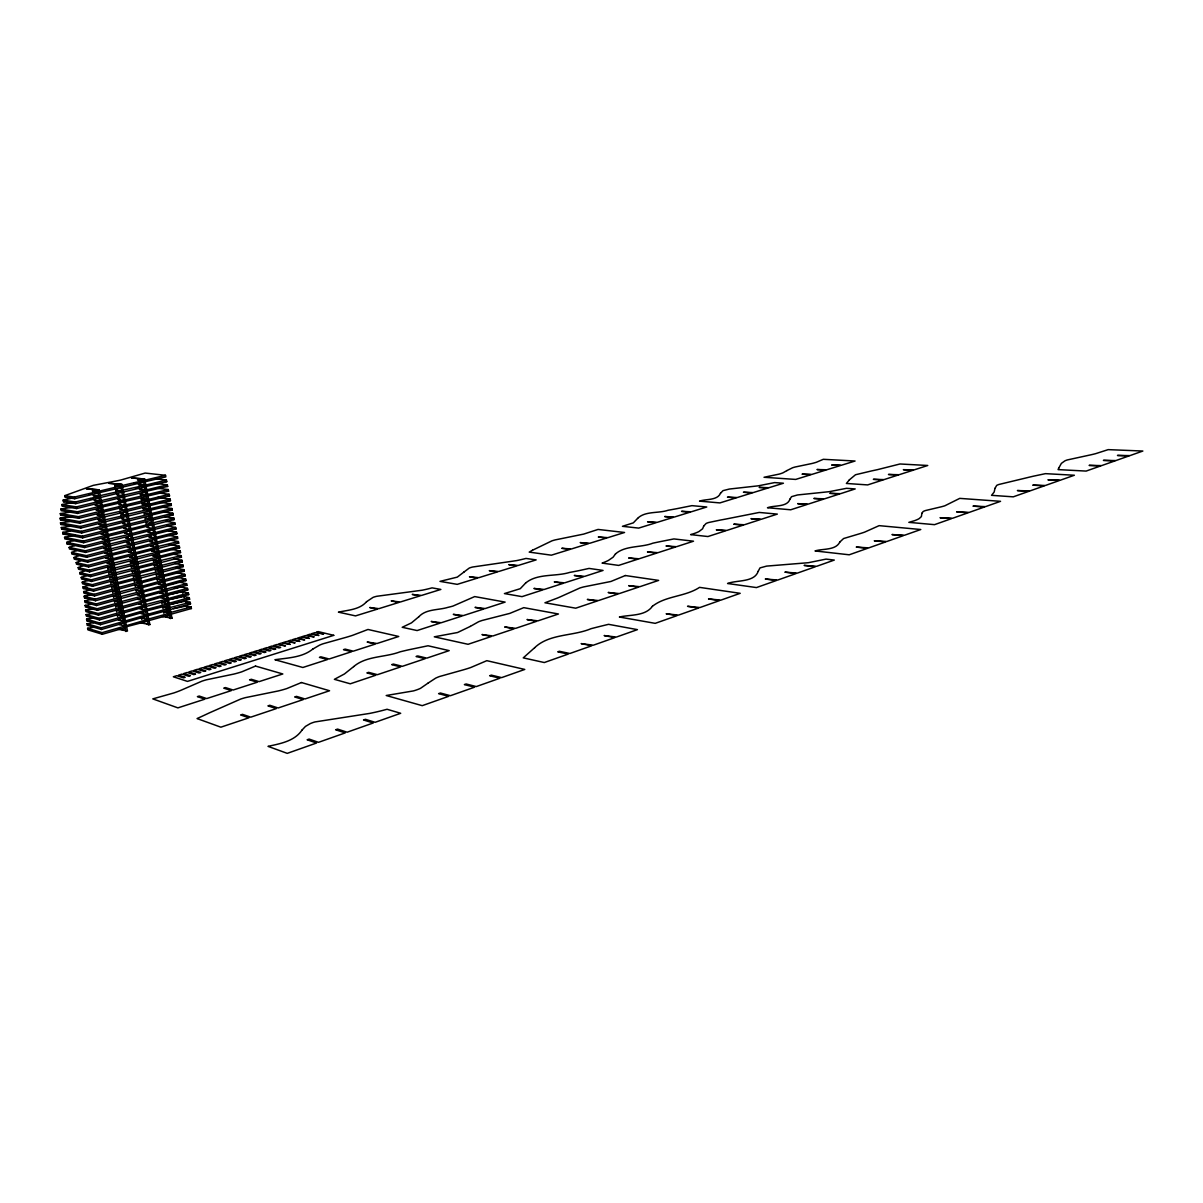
<?xml version="1.0" encoding="UTF-8"?>
<svg xmlns="http://www.w3.org/2000/svg" width="1203" height="1203" viewBox="0 0 1203 1203"><rect width="100%" height="100%" fill="white"/><g stroke="black" fill="none" stroke-linecap="round" stroke-linejoin="round"><path stroke-width="1.5" d="M85.233 564.583L78.21 567.605L78.541 569.199L89.608 571.801L112.646 565.666L111.247 565.35M80.977 560.523L76.21 562.598L76.526 564.192L88.616 566.959L111.684 560.869L109.924 560.478M78.827 555.515L73.969 557.545L74.285 559.139L87.639 562.117L110.721 556.057L108.962 555.681M85.022 570.523L79.894 572.553L80.225 574.147L90.601 576.628L113.623 570.463L111.157 569.906M80.225 574.147L82.902 573.094M107.638 550.809L109.744 551.245L86.646 557.275L71.909 554.057L71.579 552.463L76.721 550.523M86.736 575.455L81.233 577.41L81.563 579.004L91.578 581.455L114.586 575.26L112.48 574.763M117.834 629.169L127.488 631.109L99.052 489.862L86.315 488.704L99.052 489.862M140.089 622.733L149.879 624.598L121.969 484.388L109.052 483.32L121.969 484.388M162.119 616.402L172.014 618.192L144.646 478.989L131.548 477.997L144.646 478.989M94.21 627.154L87.608 628.312L87.924 629.876L102.36 634.267L125.157 627.68L124.089 627.364M148.736 620.658L169.668 614.808L167.849 614.327M170.796 614.282L191.412 608.523L191.112 606.974L186.781 605.906L173.352 608.703M93.759 622.613L87.082 623.74L87.398 625.319L101.383 629.485L124.195 622.928L122.781 622.537M147.443 615.846L168.751 610.132L166.555 609.56M169.879 609.605L190.51 603.876L190.209 602.327L185.412 601.169L172.134 603.981M141.849 619.62L141.533 618.056L142.661 617.725M163.834 613.289L163.819 611.65M87.608 628.312L102.029 632.673L124.826 626.101L119.187 624.477L121.067 624.131M148.42 619.079L169.367 613.244L163.533 611.741M170.119 612.628L191.112 606.974M94.541 617.816L86.571 619.169L86.887 620.748L100.405 624.703L123.232 618.192L121.473 617.695M146.149 611.049L167.834 605.455L166.736 605.169M168.961 604.929L189.608 599.229L189.307 597.68L183.969 596.417L170.796 599.259M119.668 619.35L118.24 619.771L123.879 621.349L101.052 627.891L87.082 623.74M162.916 608.643L163.262 606.898M147.488 614.372L168.45 608.568L162.616 607.094M168.841 607.861L190.209 602.327M94.029 613.229L86.075 614.598L86.405 616.162L99.428 619.921L122.285 613.44L120.511 612.959M145.924 606.523L166.916 600.763L165.443 600.402M167.668 600.162L188.706 594.583L188.405 593.034L182.465 591.65L169.337 594.493M86.571 619.169L100.075 623.109L122.917 616.598L117.292 615.049L117.608 616.613M146.195 609.575L167.533 603.891L161.698 602.432L161.999 603.981M168.646 603.365L189.307 597.68M93.473 608.628L85.593 610.011L85.924 611.59L98.451 615.124L121.323 608.673L119.202 608.116M144.992 601.816L165.623 595.996M166.751 595.485L187.803 589.921L187.503 588.372L180.901 586.869L174.224 588.432M86.075 614.598L99.097 618.327L121.954 611.846L116.33 610.327L116.646 611.891M144.901 604.763L166.6 599.199L160.781 597.786M167.728 598.688L188.405 593.034M117.894 603.274L120.36 603.921L97.473 610.327L85.458 607.004L85.127 605.425L97.142 608.733L120.044 602.327L114.42 600.853L114.736 602.432M143.728 595.515L164.751 589.816L158.946 588.447L161.879 588.372M165.518 589.229L186.6 583.711L186.901 585.26L166.194 590.884M143.683 597.004L164.706 591.305M115.699 607.169L116.044 605.41M85.593 610.011L98.12 613.53L121.007 607.094L115.383 605.59M142.525 599.696L145.037 600.327L165.683 594.508L159.864 593.124L163.157 593.139M166.45 593.921L187.503 588.372M117.292 598.613L119.398 599.154L96.496 605.53L84.992 602.402L84.661 600.823L96.165 603.936L119.082 597.56L113.458 596.117L113.789 597.711M139.924 590.087L143.157 590.868L163.834 585.124L158.014 583.786L159.413 583.395M162.405 584.041L165.337 584.703L185.683 579.049L185.984 580.598L165.277 586.192M142.39 592.192L164.149 586.688L163.052 586.432M75.849 539.891L66.782 542.342L67.112 543.936L84.661 547.56L107.804 541.606L105.353 541.124M115.969 593.756L118.435 594.387L95.518 600.733L84.496 597.786L84.18 596.207L95.187 599.124L118.12 592.793L112.511 591.38L112.826 592.959M138.631 585.29L142.21 586.132L162.901 580.417L157.097 579.109L157.398 580.673M164.044 579.921L184.781 574.372L185.082 575.936L164.345 581.485M142.165 587.635L163.217 581.981L161.758 581.65M136.225 591.47L136.586 589.726M94.556 492.644L98.029 493.14L74.706 498.719L65.082 497.275L64.751 495.666L93.293 485.35L115.819 481.08A23.504 2.872 -10.5 0 0 120.766 480.042L145.172 473.065L165.518 475.305L165.819 476.884L144.751 481.817M115.007 589.004L117.473 589.605L94.526 595.921L83.969 593.154L83.639 591.575L94.21 594.312L117.157 588.011L111.548 586.643L111.864 588.222M137.337 580.478L141.262 581.395L161.984 575.711L156.179 574.433L156.48 575.996M163.112 575.214L183.879 569.711L184.179 571.26L163.052 576.703M141.217 582.899L162.285 577.275L160.465 576.884M135.292 586.763L135.353 585.094M157.097 579.109L158.21 578.808M114.751 584.402L116.511 584.823L93.548 591.109L83.353 588.493L83.022 586.899L93.217 589.5L116.195 583.229L110.586 581.891L110.902 583.47M138.886 576.327L161.052 571.004L155.247 569.756L155.563 571.32M161.819 570.433L182.961 565.034L183.262 566.583L162.495 572.087M140.285 578.147L161.367 572.568L158.811 572.011M134.345 582.057L134.225 580.432M156.179 574.433L157.007 574.207M113.789 579.62L115.548 580.041L92.571 586.282L82.571 583.786L82.24 582.192L92.24 584.673L115.232 578.448L109.623 577.124L109.939 578.718M139.022 571.831L160.134 566.282L154.33 565.064L154.631 566.628M160.54 565.651L182.059 560.342L182.36 561.906L161.578 567.365M138.977 573.335L160.435 567.861L158.255 567.395M110.586 581.891L111.458 581.65M133.413 577.35L133.563 575.635M81.233 577.41L91.248 579.846L114.27 573.651L108.661 572.372L108.977 573.951M137.713 567.004L159.202 561.56L153.398 560.372L153.713 561.936M159.247 560.854L181.142 555.666L181.442 557.215L160.646 562.658M137.668 568.508L159.503 563.139L156.961 562.613M109.623 577.124L110.691 576.838M132.465 572.628L132.15 571.049L133.007 570.823M154.33 565.064L155.262 564.808M79.894 572.553L90.27 575.019L113.293 568.869L107.699 567.605L108.014 569.199M136.42 562.162L158.27 556.839L152.48 555.681L156.856 555.861M159.413 556.357L180.224 550.974L180.525 552.538L159.352 557.861M137.443 563.906L158.585 558.418L157.127 558.117M108.661 572.372L109.924 572.026M131.518 567.906L131.202 566.327L132.345 566.027M153.398 560.372L158.149 560.643M67.112 543.936L70.36 543.064M78.21 567.605L89.278 570.192L112.33 564.057L106.736 562.839L111.428 563.109M135.473 557.41L157.337 552.102L151.548 550.974L155.939 551.139M158.48 551.636L179.322 546.267L179.623 547.831L158.059 553.064M136.495 559.139L157.653 553.681L155.834 553.335M107.699 567.605L109.142 567.214M130.571 563.169L130.255 561.59L134.27 561.711M76.21 562.598L88.3 565.35L111.368 559.26L105.774 558.057L110.105 558.252M135.232 552.794L156.405 547.38L150.616 546.267L153.563 546.147M156.826 546.764L178.405 541.576L178.706 543.139L157.864 548.493M135.187 554.312L156.36 548.884M73.969 557.545L87.308 560.508L110.39 554.448L104.811 553.29L108.796 553.395M134.285 548.027L155.473 542.643L149.683 541.561L152.27 541.365M156.616 542.177L177.488 536.869L177.788 538.433L156.931 543.756M134.24 549.545L155.788 544.222L154.691 544.012M83.353 588.493L86.736 587.605M71.579 552.463L86.315 555.651L109.428 549.636L103.834 548.508L107.819 548.598M132.977 543.185L154.54 537.891L148.751 536.854L150.976 536.583M155.683 537.44L176.57 532.162L176.871 533.726L155.638 538.944M133.653 544.839L154.856 539.47L153.398 539.215M83.022 586.899L86.421 586.011A28.842 4.917 -11.6 0 0 89.443 585.154M106.33 545.936L108.781 546.433L85.654 552.418L69.488 548.989L69.157 547.395L85.323 550.794L108.45 544.824L102.872 543.711L106.511 543.726M131.668 538.342L153.608 533.14L147.834 532.132L149.683 531.801M154.751 532.688L175.653 527.44L175.954 529.019L154.706 534.207M132.706 540.072L153.548 534.658M66.782 542.342L84.33 545.936L107.473 539.997L101.909 538.929L105.187 538.854M131.428 533.696L152.676 528.388L146.901 527.41L148.405 527.019M153.458 527.876L174.736 522.734L175.036 524.297L154.134 529.531M131.744 535.29L152.616 529.921M105.428 536.508L106.826 536.779L83.669 542.703L64.887 538.914L64.571 537.335L83.338 541.079L106.511 535.17L100.932 534.132L105.262 534.252M130.48 528.899L151.728 523.636L145.969 522.688L146.27 524.267M152.164 523.064L173.818 518.012L174.119 519.576L153.202 524.779M130.435 530.433L151.322 525.094M104.105 531.621L105.849 531.952L82.676 537.831L63.022 533.982L62.691 532.403L82.345 536.207L105.533 530.343L99.969 529.32L103.954 529.38M129.172 524.057L150.796 518.869L145.022 517.952L145.337 519.531M151.954 518.433L172.901 513.275L173.202 514.854L152.255 520.027M129.488 525.651L151.112 520.463L150.029 520.282M90.496 589.921L83.639 591.575M102.781 526.734L104.887 527.109L81.684 532.959L61.654 529.155L61.323 527.561L81.353 531.335L104.556 525.5L98.992 524.523L102.977 524.553M128.21 519.26L149.864 514.102L144.089 513.215L144.405 514.794M151.007 513.666L171.984 508.553L172.285 510.132L150.961 515.2M128.886 520.914L150.18 515.696L148.721 515.47M101.819 521.907L103.909 522.267L80.691 528.087L60.812 524.418L60.481 522.824L80.36 526.463L103.578 520.658L98.014 519.711L101.653 519.681M126.901 514.403L148.916 509.335L143.157 508.478L143.473 510.057M149.713 508.854L171.067 503.816L171.367 505.395L149.668 510.388M127.939 516.117L149.232 510.929L147.428 510.658M123.247 518.433L121.729 518.824L127.383 519.756L105.428 524.989M100.496 517.019L102.932 517.425L79.699 523.2L60.481 519.771L60.15 518.177L79.368 521.576L102.601 515.816L97.052 514.899L101.729 515.019M126.661 509.711L147.984 504.568L142.225 503.726L142.54 505.32M144.45 503.455L149.503 504.192L170.134 499.065L170.45 500.659L149.443 505.726M126.977 511.305L148.3 506.162L146.119 505.846M143.157 508.478L144.014 508.267M99.172 512.132L101.954 512.583L78.706 518.313L60.631 515.185L60.3 513.591L78.36 516.688L101.623 510.959L96.075 510.072L100.405 510.132M125.698 504.899L147.037 499.786L141.277 498.989L141.593 500.568M143.157 498.659L148.555 499.41L169.217 494.328L169.518 495.907L148.51 500.959M125.668 506.448L147.352 501.38L145.187 501.08M142.225 503.726L143.352 503.455M98.195 507.29L100.977 507.726L77.699 513.425L61.203 510.658L60.872 509.064L77.368 511.801L100.646 506.102L95.097 505.245L99.082 505.245M124.39 500.027L146.104 495.004L140.345 494.222L140.661 495.816M147.262 494.583L168.285 489.576L168.6 491.155L147.202 496.132M124.345 501.591L146.42 496.598L143.894 496.253M141.277 498.989L142.706 498.628M96.872 502.403L99.999 502.869L76.706 508.538L62.165 506.177L61.834 504.568L76.375 506.899L99.669 501.245L94.12 500.418L99.142 500.553M123.428 495.215L145.157 490.207L139.413 489.471L140.916 489.11L146.676 489.847L167.367 484.824L167.668 486.403L146.27 491.35M124.104 496.869L145.473 491.801L142.586 491.425M140.345 494.222L146.18 494.433M95.548 497.501L99.022 497.997L75.699 503.636L63.473 501.726L63.142 500.117L75.368 501.997L98.691 496.388L93.142 495.591L98.165 495.711M122.12 490.343L144.21 485.426L138.465 484.704L139.984 484.343L145.743 485.05L166.435 480.072L166.751 481.651L145.683 486.598M123.142 492.042L144.525 487.02L141.292 486.613M118.48 494.523L116.947 494.899L122.601 495.681L100.541 500.764M64.751 495.666L74.375 497.095L97.714 491.516L92.165 490.749L99.278 491.14L120.676 486.027L115.022 485.305L115.353 486.899M121.864 485.606L143.277 480.614L137.533 479.937L139.037 479.576L144.796 480.253L165.518 475.305M122.18 487.215L143.578 482.223L139.984 481.786M116.3 491.711L115.984 490.102L117.338 489.786M115.022 485.305L116.09 485.05M91.398 594.643L84.18 596.207M74.721 535.109L64.571 537.335M172.48 583.62L175.818 582.884M63.142 500.117L70.015 498.598A26.406 3.323 -10.8 0 0 72.917 497.877M63.473 501.726L67.097 500.944M92.165 599.335L84.661 600.823M84.496 597.786L87.037 597.259M72.766 502.523L61.834 504.568M92.857 603.996L85.127 605.425M70.511 531.034L62.691 532.403M72.691 507.155L60.872 509.064M63.022 533.982L65.744 533.53M87.398 625.319L90.165 624.853M72.676 511.786L60.3 513.591M86.887 620.748L89.684 620.297M71.503 516.613L60.15 518.177M69.714 526.312L61.323 527.561M69.233 521.636L60.481 522.824M61.654 529.155L64.586 528.734M60.631 515.185L63.684 514.779M60.812 524.418L65.398 523.816M60.481 519.771L65.127 519.17M154.631 478.704L166.435 480.072M165.428 481.501L166.751 481.651M155.352 483.38L167.367 484.824M166.33 486.238L167.668 486.403M134.3 482.959L137.924 483.395M156.119 488.057L168.285 489.576M167.232 490.989L168.6 491.155M135.232 487.696L138.871 488.162M119.578 487.456L120.992 487.636L99.263 492.704M156.946 492.734L169.217 494.328M168.149 495.726L169.518 495.907M115.984 490.102L121.638 490.854L99.217 495.847M121.593 492.418L100.24 497.576M157.849 497.41L170.134 499.065M167.683 500.268L170.45 500.659M160.164 502.283L171.067 503.816M122.556 497.245L101.217 502.433M168.615 505.004L171.367 505.395M89.037 493.771L92.541 494.268M119.789 499.365L117.894 499.696L123.548 500.508L101.518 505.621M161.187 506.989L171.984 508.553M123.518 502.072L101.488 507.185M169.563 509.726L172.285 510.132M90.014 498.583L93.518 499.095M120.751 504.162L118.856 504.478L124.51 505.335L102.841 510.523M145.743 508.267L148.631 508.689M163.608 511.892L172.901 513.275M123.413 506.719L124.841 506.929L102.826 512.087M170.525 514.448L173.202 514.854M122.059 509.004L119.819 509.275L125.473 510.147L102.766 515.2M147.037 513.064L149.924 513.501M164.751 516.598L173.818 518.012M124.375 511.531L125.789 511.741L104.15 516.989M171.518 519.17L174.119 519.576M123.353 513.831L120.766 514.042L126.435 514.959L104.09 520.087M148.691 517.922L150.856 518.267M165.939 521.32L174.736 522.734M126.39 516.493L105.127 521.816M172.51 523.891L175.036 524.297M149.984 522.719L151.067 522.899M167.157 526.042L175.653 527.44M174.736 528.809L175.954 529.019M127.353 521.305L106.09 526.658M124.556 523.275L122.676 523.591L128.345 524.568L106.39 529.816M168.39 530.764L176.57 532.162M175.698 533.53L176.871 533.726M126.886 525.846L128.661 526.162L106.36 531.365M167.458 535.109L177.488 536.869M125.864 528.102L123.623 528.358L129.307 529.35L107.714 534.703M128.195 530.703L129.623 530.959L107.684 536.252M167.818 539.666L178.405 541.576M126.811 532.854L124.571 533.124L130.255 534.147L107.638 539.335M177.638 542.944L178.706 543.139M129.142 535.485L130.571 535.741L109.007 541.139M169.352 544.433L179.322 546.267M128.119 537.681L125.533 537.876L131.202 538.929L108.962 544.207M178.615 547.651L179.623 547.831M131.172 540.463L109.984 545.951M170.946 549.215L180.224 550.974M129.413 542.508L126.48 542.628L132.165 543.726L109.924 549.019M178.661 552.177L180.525 552.538M130.691 544.974L132.48 545.305L110.947 550.763M172.57 553.997L181.142 555.666M130.36 547.26L127.428 547.38L133.112 548.493L111.247 553.891M179.713 556.884L181.442 557.215M131.638 549.741L133.428 550.087L111.217 555.425M174.24 558.793L182.059 560.342M179.999 561.44L182.36 561.906M131.668 552.072L128.375 552.117L134.059 553.275L112.571 558.778M132.947 554.568L134.375 554.854L112.541 560.297M175.202 563.44L182.961 565.034M180.42 565.996L183.262 566.583M132.962 556.899L129.322 556.854L135.007 558.042L112.48 563.35M176.239 568.117L183.879 569.711M132.826 559.109L135.322 559.621L113.849 565.169M156.54 564.808L159.443 565.425M182.255 570.854L184.179 571.26M130.255 561.59L135.954 562.809L113.789 568.207M176.224 572.553L184.781 574.372M134.135 563.936L136.27 564.387L114.811 569.966M158.195 569.651L160.736 570.207M183.939 575.681L185.082 575.936M133.082 565.996L135.217 566.463M131.202 566.327L136.901 567.56L114.751 573.004M177.488 577.26L185.683 579.049M135.428 568.763L137.217 569.154L115.789 574.748M159.473 574.417L161.653 574.899M184.45 580.267L185.984 580.598M134.375 570.793L136.51 571.275M132.15 571.049L137.849 572.312L116.074 577.861M179.232 582.072L186.6 583.711M109.247 567.199L112.39 567.891M135.307 573.26L138.165 573.906L116.751 579.545M161.127 579.275L162.946 579.681M185.969 585.064L186.901 585.26M135.683 575.605L137.819 576.087M133.097 575.771L138.796 577.064L117.383 582.733M110.556 572.042L112.646 572.523M136.616 578.072L139.112 578.658L117.353 584.237M186.976 589.741L187.803 589.921M134.029 580.493L139.743 581.816L118.345 587.5M187.217 594.237L188.706 594.583M137.909 582.899L140.059 583.395L118.676 589.094M111.864 576.884L113.608 577.29M134.977 585.199L140.691 586.553L118.601 592.102M186.931 598.583L189.608 599.229M139.217 587.711L141.007 588.132L119.638 593.861M112.826 581.635L114.932 582.132M135.909 589.906L141.638 591.29L119.563 596.868M188.405 603.365L190.51 603.876M162.27 597.365L164.089 597.801M140.51 592.523L141.954 592.868L120.586 598.628M114.135 586.478L116.24 586.989M139.082 594.357L136.856 594.613L142.571 596.026L120.871 601.711M141.217 594.899L142.661 595.244M189.788 608.116L191.412 608.523M163.548 602.101L165.367 602.553M141.458 597.244L142.886 597.605L121.548 603.395M115.443 591.305L117.202 591.741M140.014 599.064L137.789 599.305L143.518 600.748L122.195 606.568M165.187 606.944L167.743 607.59M142.39 601.966L143.834 602.327L122.511 608.147M116.405 596.056L118.511 596.598M140.24 603.575L141.307 603.846M138.736 603.996L144.465 605.47L123.142 611.319M166.465 611.68L169.022 612.342M144.405 606.959L123.473 612.898M117.714 600.883L119.819 601.44M141.172 608.267L142.601 608.643M139.668 608.688L145.398 610.192L124.465 616.162L121.277 615.289M165.277 616.417L172.014 618.192M145.352 611.665L124.42 617.65M119.022 605.726L120.781 606.192M143.894 613.425L140.601 613.38L146.33 614.913L125.413 620.913L122.586 620.116M146.285 616.387L125.383 622.387M120.315 610.553L122.089 611.034M143.398 617.725L144.826 618.101M141.533 618.056L147.277 619.62L126.375 625.65L123.894 624.943M146.149 620.793L147.593 621.184L125.623 626.928M146.555 623.68L149.879 624.598M119.353 628.733L124.24 630.146M74.375 497.095L74.706 498.719M75.368 501.997L75.699 503.636M76.375 506.899L76.706 508.538M77.368 511.801L77.699 513.425M78.36 516.688L78.706 518.313M79.368 521.576L79.699 523.2M80.36 526.463L80.691 528.087M81.353 531.335L81.684 532.959M82.345 536.207L82.676 537.831M83.338 541.079L83.669 542.703M84.33 545.936L84.661 547.56M85.323 550.794L85.654 552.418M86.315 555.651L86.646 557.275M87.308 560.508L87.639 562.117M88.3 565.35L88.616 566.959M89.278 570.192L89.608 571.801M90.27 575.019L90.601 576.628M91.248 579.846L91.578 581.455M92.24 584.673L92.571 586.282M93.217 589.5L93.548 591.109M94.21 594.312L94.526 595.921M95.187 599.124L95.518 600.733M96.165 603.936L96.496 605.53M97.142 608.733L97.473 610.327M98.12 613.53L98.451 615.124M99.097 618.327L99.428 619.921M100.075 623.109L100.405 624.703M101.052 627.891L101.383 629.485M102.029 632.673L102.36 634.267M97.473 490.238L125.954 631.545M115.037 487.2L115.368 488.794M115.999 491.997L116.315 493.591M117.909 501.576L118.24 503.17M118.871 506.373L119.187 507.967M119.819 511.14L120.15 512.734M120.781 515.922L121.097 517.516M122.225 485.651L122.541 487.26M123.187 490.478L123.503 492.087M124.135 495.305L124.465 496.914M125.097 500.132L125.413 501.741M126.059 504.944L126.375 506.553M127.022 509.756L127.338 511.365M127.969 514.568L128.285 516.177M128.932 519.38L129.247 520.974M129.879 524.177L130.195 525.771M130.841 528.959L131.157 530.568M131.789 533.756L132.104 535.35M132.736 538.538L133.052 540.132M133.698 543.32L134.014 544.914M134.646 548.102L134.962 549.681M135.593 552.869L135.909 554.463M136.54 557.636L136.856 559.215M137.488 562.387L137.804 563.981M138.435 567.154L138.751 568.733M139.383 571.906L139.698 573.485M140.33 576.658L140.646 578.237M141.262 581.395L141.578 582.974M142.21 586.132L142.525 587.711M143.157 590.868L143.473 592.447M144.089 595.605L144.405 597.169M145.037 600.327L145.352 601.906M145.969 605.049L146.285 606.613M146.916 609.771L147.232 611.335M147.849 614.477L148.164 616.041M148.781 619.184L149.097 620.748M120.42 484.764L148.36 625.034M144.796 480.253L145.112 481.862M145.743 485.05L146.044 486.644M146.676 489.847L146.992 491.441M147.623 494.628L147.939 496.222M148.555 499.41L148.871 501.004M149.503 504.192L149.819 505.786M150.435 508.959L150.751 510.553M151.383 513.726L151.683 515.32M152.315 518.493L152.631 520.072M153.247 523.245L153.563 524.839M154.179 528.012L154.495 529.591M155.112 532.749L155.428 534.343M156.044 537.5L156.36 539.079M156.976 542.237L157.292 543.816M157.909 546.974L158.225 548.553M158.841 551.711L159.157 553.29M159.773 556.433L160.089 558.012M160.706 561.154L161.007 562.733M161.623 565.876L161.939 567.455M162.555 570.598L162.871 572.162M163.488 575.305L163.788 576.869M164.405 580.011L164.721 581.575M165.337 584.703L165.638 586.267M166.255 589.395L166.555 590.959M167.172 594.087L167.488 595.65M168.104 598.778L168.405 600.342M169.022 603.47L169.322 605.019M169.939 608.147L170.24 609.695M170.856 612.808L171.157 614.372M143.112 479.35L170.525 618.613M186.781 605.906L187.082 607.44M185.412 601.169L185.713 602.703M183.969 596.417L184.27 597.951M182.465 591.65L182.766 593.184M88.21 580.327A38.977 6.526 -11.6 0 1 82.24 582.192M74.766 545.56A401.952 50.315 -11.8 0 1 69.157 547.395M921.889 513.275L921.393 516.553L919.272 518.538A26.526 5.639 -6.5 0 1 914.31 520.764L908.836 522.358L934.52 524.658L951.438 518.673L940.009 517.711L952.581 518.267L968.084 512.794L956.626 511.876L969.212 512.403L984.46 507.004L972.986 506.132L985.558 506.628L1000.55 501.32L959.753 498.373L944.821 505.801A30.556 6.271 -6.4 0 1 940.866 506.899L925.438 510.553A12.631 2.647 -6.3 0 0 923.092 511.591L921.889 513.275M758.176 571.335C754.371 582.583 736.732 579.906 727.574 583.5L756.446 587.575L776.431 580.508L765.288 579.019L777.77 580.041L796.055 573.575L784.882 572.147L797.378 573.109L815.348 566.763L804.115 565.395L816.642 566.312L834.296 560.072L826.04 559.109L808.371 562.703L766.612 566.102L759.995 567.906L758.176 571.335M994.986 488.358L994.159 492.042L991.558 495.335L1013.257 496.839L1028.896 491.305L1017.392 490.553L1029.948 490.929L1044.294 485.862L1032.791 485.155L1045.332 485.501L1059.452 480.508L1047.933 479.832L1060.475 480.147L1074.369 475.245L1045.467 473.651L1033.633 476.147A120.014 24.331 -5.2 0 0 1027.106 477.696L998.956 484.463A13.579 2.692 -5.9 0 0 996.67 485.426L994.986 488.358M789.965 499.14C787.273 507.425 774.085 505.125 767.469 507.741L790.702 509.786L807.198 504.448L797.664 503.651L808.311 504.087L823.438 499.2L813.875 498.448L824.536 498.839L839.438 494.027L829.844 493.305L840.521 493.681L855.198 488.929L846.536 488.313L829.213 491.681L797.514 494.959L791.529 496.674L789.965 499.14M720.492 493.275C717.334 500.674 705.89 498.824 699.529 501.14L719.905 502.914L736.131 497.892L727.454 497.17L737.228 497.546L752.116 492.929L743.409 492.238L753.198 492.598L767.875 488.042L759.153 487.395L768.943 487.711L783.424 483.23L774.627 482.598L758.236 485.832L729.334 489.05L723.018 490.644L720.492 493.275M839.829 542.027C835.724 550.568 822.702 548.493 815.017 550.944L849.213 554.794L867.558 548.312L856.25 547.094L868.807 547.876L885.603 541.936L874.265 540.779L886.822 541.5L903.348 535.666L891.964 534.568L904.536 535.245L920.776 529.515L879.122 525.651L864.626 532.132A56.18 12.03 -7 0 1 860.31 533.546L843.589 538.538L839.829 542.027M703.755 525.982L702.582 528.794L699.033 531.5A27.248 5.639 -8.1 0 1 693.319 533.801L690.627 534.613L707.935 536.538L725.695 530.794L716.311 529.801L726.883 530.418L743.168 525.14L733.755 524.192L744.356 524.764L760.386 519.576L750.943 518.673L761.544 519.2L777.333 514.102L759.243 512.448L725.589 519.094A126.826 24.105 -8 0 1 720.792 519.982L708.762 522.493A11.128 2.286 -7.8 0 0 706.116 523.47L703.755 525.982M637.605 518.403L633.334 522.854L622.447 526.312L638.673 528.102L656.071 522.719L647.575 521.816L657.244 522.343L673.214 517.395L664.688 516.538L674.372 517.034L690.116 512.162L681.545 511.335L691.259 511.801L706.762 506.989L691.951 505.651L677.454 508.553A122.48 22.271 -8.3 0 1 668.131 510.252C658.552 513.546 645.034 510.854 637.605 518.403M1058.805 467.997L1058.069 469.606L1086.129 471.08L1100.64 465.952L1089.106 465.381L1101.617 465.606L1114.925 460.914L1103.392 460.373L1115.888 460.569L1128.985 455.937L1117.467 455.441L1129.948 455.606L1142.85 451.035L1108.174 449.636L1095.617 453.666A52.03 9.429 -5.8 0 1 1090.55 454.884L1067.272 459.952A21.759 4.075 -5.6 0 0 1064.926 460.839L1061.377 463.381L1058.805 467.997M525.591 583.079L520.267 588.688L504.418 593.575L522.012 596.643L542.779 589.921L533.906 588.447L544.192 589.47L563.215 583.32L554.267 581.906L564.598 582.869L583.305 576.823L574.297 575.455L584.658 576.387L603.064 570.433L589.064 568.418L578.838 570.658A78.691 16.631 -8.9 0 1 569.651 572.417C555.545 576.823 537.275 573.169 525.591 583.079M615.455 553.981L613.079 557.215L608.462 560.387A38.12 8.195 -8.8 0 1 602.086 563.094L618.628 565.41L637.816 559.2L628.658 557.981L639.109 558.793L656.688 553.109L647.47 551.936L657.951 552.688L675.244 547.109L665.996 545.982L676.507 546.703L693.514 541.2L673.906 538.929L660.567 541.561A203.713 47.864 -7.7 0 0 652.868 543.185C640.973 547.801 625.229 545.275 615.455 553.981M652.402 606.312C645.184 616.372 630.131 614.522 619.395 617.019L655.214 623.349L677.048 615.635L666.161 613.786L678.522 615.109L698.492 608.056L687.545 606.297L699.935 607.545L719.529 600.613L708.522 598.929L720.943 600.117L740.191 593.32L699.544 587.365C685.199 596.853 665.71 595.696 652.402 606.312M463.907 572.072L457.29 577.124L439.997 581.365L457.245 584.357L477.456 578.102L469.456 576.778L478.809 577.681L497.335 571.936L489.275 570.658L498.674 571.515L516.899 565.861L508.779 564.643L518.222 565.455L536.162 559.891L525.982 558.433A38.691 7.94 -9.3 0 1 516.553 560.613L472.644 567.019A10.301 2.165 -9.5 0 0 469.335 568.011L463.907 572.072M302.028 730.056C294.6 741.213 280.149 743.695 268.013 746.356L287.261 753.364L316.539 743.018L307.141 739.77L309.096 739.078L318.509 742.326L345.201 732.898L335.637 729.77L337.562 729.093L347.126 732.206L373.231 722.988L363.532 719.98L365.411 719.319L375.125 722.311L400.689 713.289L387.065 709.274L382.539 710.477A68.932 18.331 -11 0 1 369.682 713.409L314.9 721.95A14.767 4.075 -11.5 0 0 310.269 723.604L305.472 726.401L302.028 730.056M849.378 479.847L846.401 483.456L867.649 484.914L883.002 479.952L873.348 479.32L884.04 479.606L898.13 475.05L888.461 474.463L899.152 474.719L913.047 470.238L903.348 469.681L914.054 469.907L927.739 465.486L899.994 463.982L877.468 469.651A76.15 13.624 -7.2 0 1 871.995 470.824L855.498 474.749L849.378 479.847M366.539 601.711C359.697 609.71 347.953 610.026 338.434 612.162L355.532 615.891L377.396 609.124L369.772 607.53L378.87 608.658L398.9 602.447L391.186 600.929L400.343 601.996L420.042 595.891L412.253 594.417L421.471 595.455L440.854 589.44L432.057 587.861A32.631 6.917 -10 0 1 422.178 590.207L376.765 596.282A9.955 2.15 -10.3 0 0 373.125 597.35L366.539 601.711M418.9 616.688L411.456 622.883L402.208 627.289L417.11 630.552L439.696 623.244L431.185 621.47L441.23 622.748L461.892 616.071L453.29 614.357L463.381 615.59L483.696 609.019L475.02 607.38L485.17 608.553L505.125 602.101L474.689 596.583L452.929 606.086A24.962 5.624 -9.9 0 1 447.922 607.365C438.358 610.312 426.223 608.793 418.9 616.688M534.643 647.71L523.26 657.861L544.297 662.537L568.267 654.071L557.741 651.846L559.35 651.274L569.876 653.5L591.771 645.77L581.154 643.62L593.35 645.199L614.823 637.62L604.132 635.56L616.372 637.064L637.425 629.635L608.538 624.327L600.763 626.222A348.494 105.428 -7.5 0 0 591.004 628.703C572.839 636.372 549.56 633.47 534.643 647.71M353.712 666.567L344.449 673.966L334.389 679.334L350.284 683.8L375.727 675.259L366.885 672.913L368.584 672.342L377.441 674.688L400.674 666.898L391.727 664.627L393.396 664.071L402.358 666.327L425.155 658.688L416.103 656.507L417.742 655.951L426.809 658.131L449.185 650.628L428.042 645.77L408.599 649.815A136.42 36.301 -10.3 0 0 400.073 651.831C384.99 657.59 366.434 655.695 353.712 666.567M427.727 683.334L420.524 688.327A19.804 5.278 -10.6 0 1 413.501 690.898L386.208 695.514L422.238 705.665L448.659 696.326L438.614 693.635L440.388 693.018L450.433 695.71L474.553 687.184L464.388 684.597L466.117 683.981L476.298 686.567L499.907 678.221L489.651 675.725L491.35 675.139L501.621 677.62L524.764 669.439L486.824 660.673L470.764 667.515A52.646 13.504 -10.1 0 1 463.456 669.815L439.471 676.537A28.015 7.519 -10.1 0 0 435.681 678.131L427.727 683.334M312.78 649.094C302.239 657.62 287.728 657.861 274.916 659.725L302.855 667.485L327.487 659.515L319.442 657.394L321.081 656.868L329.156 658.988L351.682 651.695L343.517 649.65L345.141 649.124L353.306 651.169L375.426 644.026L367.171 642.056L377.035 643.5L398.749 636.477L367.968 629.47L352.584 635.334A57.804 13.038 -10.8 0 1 345.968 637.364L323.081 643.77A24.992 5.91 -10.8 0 0 319.562 645.154L312.78 649.094M470.373 626.372L457.591 632.507L434.283 636.823L468.072 644.297L491.29 636.507L481.967 634.552L492.854 635.981L514.087 628.868L504.689 626.974L515.621 628.357L536.463 621.365L526.989 619.545L537.967 620.853L558.448 613.996L523.756 607.65L509.801 613.395L482.147 620.462A23.925 5.774 -9.6 0 0 478.599 621.74L470.373 626.372M786.882 470.599L783.078 472.779A20.331 3.669 -7.6 0 1 779.228 474.087L764.025 477.275L795.694 479.426L810.852 474.719L802.04 474.162L811.875 474.403L825.784 470.087L816.957 469.546L826.792 469.771L840.521 465.516L831.679 465.02L841.514 465.215L855.062 461.02L823.288 459.305L816.416 462.253A24.571 4.331 -7.4 0 1 811.679 463.561L795.153 467.005A17.398 3.143 -7.4 0 0 792.551 467.772L786.882 470.599M625.334 575.53L610.913 581.47L583.801 586.884A23.699 5.519 -8.7 0 0 579.966 587.966L562.448 595.861A95.654 21.519 -9.5 0 1 557.32 598.102L544.944 602.778L575.741 608.192L597.019 601.064L587.335 599.44L598.447 600.583L617.921 594.056L608.177 592.493L619.334 593.575L638.462 587.169L628.658 585.666L639.846 586.703L658.642 580.402L625.334 575.53M532.493 550.237L529.215 552.117L551.35 555.184L570.072 549.38L561.801 548.282L571.335 548.989L588.508 543.666L580.192 542.613L589.756 543.275L606.673 538.027L598.297 537.019L607.891 537.651L624.552 532.478L598.056 529.44L583.666 534.102L555.23 539.891A24.12 4.917 -8.9 0 0 551.982 540.824L532.493 550.237M255.517 666.071L241.728 671.845A30.09 7.038 -11.7 0 1 233.743 674.101L206.405 679.8A24.571 5.895 -11.9 0 0 201.954 681.154L180.63 690.417A46.165 10.767 -12.3 0 1 173.803 692.958L152.796 698.883L177.894 707.875L204.886 699.154L197.412 696.627L199.217 696.041L206.705 698.567L231.352 690.597L223.758 688.161L225.532 687.59L233.141 690.026L257.322 682.206L249.592 679.845L251.337 679.289L259.066 681.635L282.81 673.966L255.517 666.071M301.457 682.537L286.765 688.582A33.579 8.316 -11.5 0 1 278.314 690.943L245.502 697.62A30.962 7.91 -11.8 0 0 240.765 699.018L209.352 712.883A497.471 100.571 -13.7 0 1 197.081 718.567L220.871 727.183L248.871 717.8L240.645 714.973L242.51 714.356L250.75 717.168L276.314 708.597L267.938 705.875L269.773 705.274L278.149 707.981L303.201 699.59L294.69 696.958L296.494 696.372L305.006 698.973L329.562 690.748L301.457 682.537M333.757 635.334L187.473 681.394L173.352 676.778L176.811 675.71L183.457 677.86L185.202 677.319L178.54 675.169L181.984 674.101L188.66 676.236L190.39 675.695L183.698 673.56L187.142 672.492L193.848 674.612L195.563 674.071L188.856 671.951L192.269 670.883L199.006 673.003L200.721 672.462L193.984 670.357L197.382 669.289L204.134 671.394L205.848 670.853L199.096 668.763L202.48 667.71L209.262 669.785L210.961 669.244L204.179 667.169L207.563 666.116L214.36 668.191L216.059 667.65L209.262 665.59L212.63 664.537L219.457 666.597L221.141 666.071L214.314 664.026L217.668 662.973L224.51 665.003L226.194 664.477L219.352 662.447L222.69 661.409L229.562 663.424L231.247 662.898L224.359 660.883L227.698 659.846L234.585 661.861L236.269 661.334L229.367 659.334L232.69 658.297L239.592 660.282L241.262 659.755L234.344 657.77L237.653 656.748L244.585 658.718L246.254 658.206L239.307 656.236L242.6 655.199L249.562 657.169L251.216 656.643L244.254 654.688L247.547 653.665L254.525 655.605L256.164 655.094L249.186 653.154L252.45 652.131L259.457 654.071L261.096 653.545L254.089 651.62L257.352 650.612L264.374 652.522L266.013 652.011L258.976 650.101L262.239 649.079L269.277 650.988L270.901 650.477L263.863 648.582L267.096 647.575L274.164 649.455L275.788 648.958L268.72 647.064L271.938 646.056L279.021 647.936L280.645 647.425L273.547 645.56L276.765 644.552L285.487 645.921L278.374 644.056L281.577 643.049L290.314 644.402L283.186 642.552L286.374 641.56L295.126 642.898L287.968 641.064L291.156 640.071L299.908 641.394L292.735 639.575L295.908 638.582L304.69 639.906L297.502 638.101L300.66 637.109L309.442 638.417L302.239 636.613L305.382 635.635L314.178 636.928L306.945 635.154L310.088 634.176L318.9 635.455L311.652 633.68L314.78 632.703L323.607 633.981L316.344 632.222L318.269 631.62L333.757 635.334"/></g></svg>
